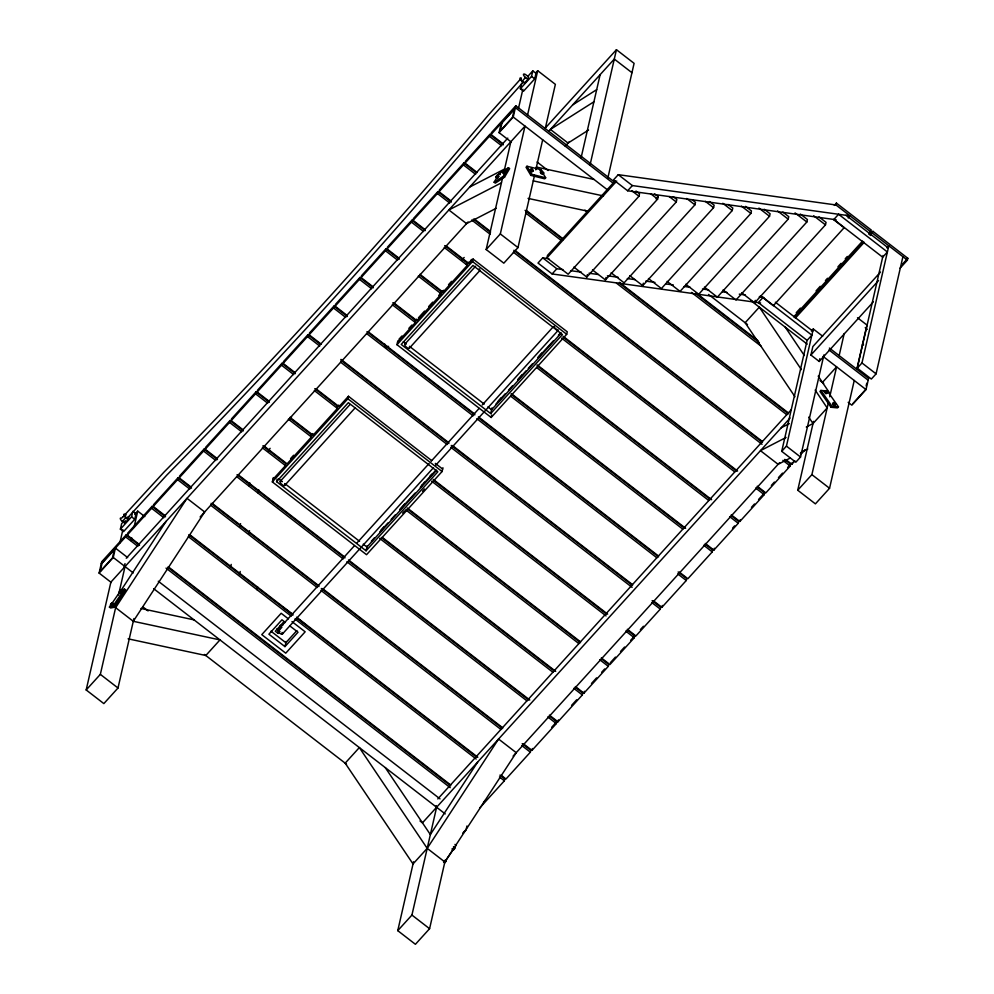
<?xml version="1.0" encoding="UTF-8"?>
<svg xmlns="http://www.w3.org/2000/svg" width="994" height="994" viewBox="0 0 994 994"><rect width="100%" height="100%" fill="white"/><g stroke="black" fill="none" stroke-linecap="round" stroke-linejoin="round"><path stroke-width="1.49" d="M279.476 629.898L280.333 625.35M111.34 582.534L99.102 573.066L101.674 561.821L126.027 534.996L139.508 545.408M99.102 573.066L113.254 557.472L115.403 548.104L127.654 557.572M120.386 529.156L131.568 516.843L132.836 511.301L136.016 513.761L134.749 519.303L123.567 531.604L120.386 529.156L121.653 523.614L123.691 521.378M133.917 618.541L118 688.01L103.848 703.603L86.18 689.96L110.868 582.161L525.006 126.139L500.317 233.938L486.165 249.531L503.821 263.174L517.986 247.581L534.524 175.354M119.852 542.935L122.896 529.678M121.728 518.185A3.032 1.143 42.2 0 0 120.311 518.744A3.032 1.143 42.2 0 0 122.374 521.428L124.722 523.242L125.294 520.744M124.722 523.242L128.214 519.402L128.785 516.905M101.239 563.697L125.604 536.872L126.027 534.996M139.483 544.55L127.232 535.083L127.654 533.219L152.02 506.393L165.489 516.793M124.088 567.611L125.008 563.598M86.18 689.96L100.344 674.367L117.205 600.761M118.522 595.008L125.033 566.568M130.984 540.599L131.655 537.655M134.016 527.342L137.731 511.127L144.801 516.594M127.232 535.083L151.585 508.257L152.02 506.393M165.464 515.936L153.213 506.468L153.648 504.604L178.001 477.779L191.482 488.191M153.213 506.468L177.578 479.655L178.001 477.779M191.444 487.321L179.193 477.865L179.628 475.989L203.994 449.164L217.462 459.576M179.193 477.865L203.559 451.04L203.994 449.164M217.438 458.706L205.186 449.251L205.609 447.375L229.974 420.549L243.344 430.887M205.186 449.251L229.539 422.425L229.974 420.549M243.331 430.029L231.167 420.636L231.602 418.76L255.955 391.934L269.337 402.272M231.167 420.636L255.533 393.81L255.955 391.934M269.312 401.414L257.16 392.021L257.583 390.145L281.948 363.319L295.317 373.657M230.533 567.437L231.217 564.418M239.865 526.683L240.56 523.664M249.196 485.917L249.892 482.898M257.16 392.021L281.513 365.196L281.948 363.319M295.293 372.8L283.141 363.406L283.563 361.53L307.929 334.717L320.18 344.172M239.504 574.482L240.2 571.463M248.835 533.728L249.531 530.709M258.179 492.962L258.862 489.943M442.939 467.752L442.069 471.529L366.537 554.702L272.344 481.928L273.338 477.58M283.141 363.406L307.506 336.581L307.929 334.717M321.373 344.259L309.122 334.792L309.556 332.928L333.909 306.102L347.391 316.502M276.593 481.668L348.347 402.657L437.832 471.79L366.065 550.8L276.593 481.668L277.164 479.158M256.825 589.641L257.508 586.622M272.915 479.456L285.477 465.627L285.899 463.751L262.801 445.908M309.122 334.792L333.487 307.966L333.909 306.102M347.366 315.645L335.115 306.189L335.537 304.313L359.903 277.488L373.272 287.813M263.994 445.995L287.092 463.838L311.457 437.012L311.892 435.136L290 418.238M283.079 624.828L283.75 621.896L275.301 631.227L278.134 633.427L278.854 630.308L276.953 628.842M335.115 306.189L359.468 279.364L359.903 277.488M373.259 286.968L361.095 277.575L361.53 275.698L385.883 248.873L399.265 259.198M289.987 417.381L313.085 435.223L337.438 408.397L337.873 406.534L314.775 388.679M285.402 622.48L281.948 619.821L268.902 634.197L284.967 646.622L286.135 641.503M272.344 481.928L347.875 398.768L348.459 396.246M361.095 277.575L385.461 250.749L385.883 248.873M399.24 258.353L387.076 248.96L387.511 247.084L411.876 220.258L425.246 230.596M387.076 248.96L411.441 222.134L411.876 220.258M425.221 229.738L413.069 220.345L413.492 218.469L437.857 191.643L451.326 202.055M445.896 245.704L468.994 263.547L473.069 259.049L567.263 331.822L566.704 334.295L491.173 417.468L396.979 344.707L397.836 340.917M413.069 220.345L437.422 193.519L437.857 191.643M451.301 201.198L439.05 191.73L439.485 189.854L463.838 163.028L476.089 172.496M397.538 342.222L415.393 322.565L415.827 320.689L392.729 302.847M366.065 550.8L367.221 545.756M439.05 191.73L463.415 164.905L463.838 163.028M477.282 172.583L465.03 163.115L465.465 161.239L489.831 134.426L503.299 144.826M393.922 302.934L417.02 320.776L441.386 293.951L441.808 292.074L419.928 275.176M419.903 274.319L443.013 292.161L443.436 290.285M465.03 163.115L489.396 136.29L489.831 134.426M503.275 143.968L491.024 134.501L491.446 132.637L515.811 105.811L615.038 182.461M443.013 292.161L467.366 265.336L467.801 263.46L444.703 245.617M468.994 263.547L471.467 259.434M511.326 142.105L499.075 132.649L501.224 123.281M396.979 344.707L472.51 261.534L473.082 259.012M499.075 132.649L513.239 117.043L515.811 105.811M527.727 76.476L532.809 70.885L535.99 73.332L534.722 78.874L523.54 91.187L520.359 88.727L521.639 83.185M486.165 249.531L502.703 177.305M503.97 171.788L510.854 141.744M518.483 108.396L522.869 89.249M527.901 79.296L528.473 76.799L526.124 74.972A3.032 1.143 42.2 0 0 523.478 74.401A3.032 1.143 42.2 0 0 525.553 77.47L527.901 79.296L524.41 83.136L522.061 81.309A3.032 1.143 42.2 0 1 519.999 78.638A3.032 1.143 42.2 0 1 521.415 78.079M520.359 88.727L531.542 76.426L532.809 70.885M527.59 114.906L537.704 70.711L555.373 84.353L545.246 128.549M535.791 169.837L542.674 139.794M490.701 413.566L562.455 334.556L472.97 265.423L401.216 344.446L490.701 413.566L491.993 407.9M491.173 417.468L491.744 414.945M635.998 191.034L639.527 193.755L638.956 196.253L568.146 274.232L546.948 257.856L547.52 255.359L615.211 180.821M445.349 859.835L429.582 928.707L415.417 944.3L397.762 930.657L413.529 861.786M581.117 157.686L600.127 74.662M435.67 808.308L436.279 805.625M397.762 930.657L411.926 915.064L436.614 807.265M590.088 164.743L616.442 49.7L634.097 63.343L607.756 178.386M573.849 267.088L586.795 277.09L587.367 274.592M466.969 825.989L466.049 830.002L463.005 833.345M592.499 269.946L605.445 279.948L606.017 277.45M480.015 807.625L504.368 780.799L504.803 778.923L499.907 775.134M501.1 775.221L505.996 779.01L530.361 752.185L530.784 750.308L522.21 743.686M586.795 277.09L657.606 199.123L658.177 196.626L654.648 193.892M523.403 743.773L531.989 750.395L532.411 748.519M629.798 275.673L642.758 285.676L643.329 283.178M531.989 750.395L556.342 723.57L556.777 721.694L549.421 716.015M605.445 279.948L676.255 201.981L676.839 199.483L673.298 196.75M549.396 715.158L557.969 721.781L558.392 719.904M557.969 721.781L582.335 694.955L582.757 693.079L575.389 687.388M611.148 272.803L624.095 282.818L694.918 204.839L695.489 202.341L691.948 199.62M575.352 686.531L583.95 693.166L584.385 691.29M583.95 693.166L608.316 666.34L608.738 664.477L601.37 658.774M642.758 285.676L713.568 207.696L714.139 205.199L709.43 201.571M601.345 657.916L609.943 664.551L634.296 637.726L634.731 635.862L627.363 630.159M648.461 278.531L661.408 288.533L732.218 210.566L732.789 208.069L728.08 204.429M667.111 281.389L680.058 291.391L750.868 213.424L751.439 210.927L745.562 206.379M627.326 629.301L635.924 635.949L660.289 609.123L660.712 607.247L652.139 600.624M653.331 600.711L661.905 607.334L662.339 605.458M685.761 284.259L698.707 294.261L769.518 216.282L770.101 213.785L764.212 209.237M661.905 607.334L686.27 580.508L686.705 578.632L678.119 572.01M741.723 292.832L754.67 302.847L755.241 300.35M704.411 287.117L717.357 297.119L788.18 219.152L788.751 216.655L782.862 212.095M679.324 572.097L687.898 578.719L712.251 551.894L712.686 550.017L705.318 544.327M705.28 543.457L713.878 550.104L714.313 548.228M723.06 289.975L736.02 299.977L806.83 222.01L807.401 219.512L800.332 214.058M713.878 550.104L738.244 523.279L738.666 521.403L731.298 515.712M731.261 514.855L739.859 521.49L740.294 519.613M754.67 302.847L825.48 224.868L826.051 222.37L818.994 216.916M739.859 521.49L764.224 494.664L764.659 492.788L757.291 487.097M870.868 231.937L835.966 204.975L836.401 203.099L871.303 230.061L868.781 234.236M823.939 354.883L800.543 457.016L795.821 462.222L781.719 451.326L807.178 340.172M781.719 451.326L786.44 446.12L813.278 328.964L822.672 336.233M873.378 301.841L819.23 361.468L810.918 355.044L812.856 346.571L880.547 272.033M757.254 486.24L765.852 492.875L790.205 466.049L790.64 464.186L784.514 459.452M785.707 459.539L791.833 464.26L792.268 462.396M819.23 361.468L819.876 358.635M854.244 380.491L829.555 488.278L815.403 503.871L797.735 490.228L813.514 421.369M797.735 490.228L811.899 474.635L828.437 402.408M829.729 396.792L836.588 366.848L822.423 382.442M839.16 355.603L844.217 333.499M870.409 235.479L872.918 231.316L907.82 258.278L907.385 260.142L900.092 268.181M856.828 369.246L866.942 325.05L857.524 317.769M902.912 256.688L876.074 373.856L871.353 379.049L857.25 368.153L883.057 255.495M857.25 368.153L861.972 362.959L888.81 245.791L886.921 247.866M866.147 385.933L866.768 383.237M848.18 402.334L851.858 405.179L866.022 389.586L868.594 378.341L829.394 348.062M110.334 604.924L111.8 602.786L113.415 603.606C112.123 607.359 109.042 604.986 112.247 602.699M111.514 605.831L113.415 603.606M119.23 591.939L120.696 589.802L122.324 590.622C121.02 594.387 117.938 592.002 121.144 589.715M120.411 592.859L122.324 590.622M445.672 861.699C447.039 858.356 442.392 865.501 445.672 861.699L444.504 860.792L443.548 861.91L444.716 862.817M453.177 849.92C455.824 844.651 454.668 851.833 451.997 849.013M495.77 177.205L497.385 175.093L498.789 176.211L498.093 177.379L497.174 178.336L495.77 177.205L497.385 175.093M494.117 182.213L499.187 173.677L508.456 167.7L509.636 168.607L504.567 177.143L495.298 183.12L494.117 182.213L503.399 176.236L508.456 167.7M502.728 172.732L504.331 170.608L505.735 171.738L505.051 172.894L504.132 173.851L502.728 172.732L504.331 170.608M121.318 589.976L166.197 521.241M133.283 621.3L204.665 511.985L186.996 498.329L115.627 607.657L133.283 621.3L219.972 639.912L205.808 655.506L128.089 638.819M477.766 761.938L430.352 834.562L385.274 767.616M268.392 450.829L270.107 448.319M289.85 419.431L291.565 416.921M109.427 607.086L121.293 589.79L124.548 589.156L125.729 590.063L113.863 607.371L110.607 607.993L109.427 607.086L112.682 606.464L124.548 589.156M444.268 862.618L456.134 845.322L454.966 844.403M123.815 515.911L164.022 472.088C277.015 357.591 384.641 237.864 488.439 114.993L520.694 78.899M122.374 521.428L125.853 517.576A3.032 1.143 42.2 0 1 123.765 514.693A3.032 1.143 42.2 0 1 125.816 514.656M522.061 81.309L525.553 77.47M126.785 518.719L166.88 475.008C279.96 360.437 387.66 240.635 491.521 117.677L523.664 81.707M134.699 514.47L137.731 511.127M535.679 72.935L537.704 70.711M491.024 134.501L515.389 107.687L613.373 183.381M126.238 558.243L507.785 138.116M545.569 127.741L616.442 49.7M548.638 131.37L614.292 59.068L631.96 72.711M200.129 516.967L468.05 221.96M526.994 166.234L526.05 167.265L530.846 175.379L544.724 178.821L545.669 177.789L540.86 169.676L526.994 166.234L531.79 174.335L545.669 177.789M530.026 169.974L531.504 168.595L533.343 170.471L532.399 171.502L530.026 169.974L531.753 170.409M530.684 171.08L531.504 168.595M531.877 171.85L533.343 170.471M530.846 175.379L531.79 174.335M539.916 170.72L540.86 169.676M540.438 172.558L541.916 171.179L543.097 171.95L543.755 173.055L542.811 174.099L540.438 172.558L541.916 171.179M462.073 259.782L464.161 257.483M565.251 146.155L569.425 141.57M541.096 173.664L542.041 172.633L541.382 171.527M542.277 174.435L543.755 173.055M310.749 435.881L312.812 433.595M336.618 407.391L338.681 405.117M414.684 321.435L416.759 319.149M440.553 292.944L442.616 290.67M466.422 264.466L468.485 262.192M290.571 458.619L293.615 455.264M398.967 339.265L401.936 335.984M408.882 328.331L411.864 325.063M418.462 317.782L424.562 311.072M428.613 306.612L432.676 302.139M438.764 295.429L441.808 292.074M448.518 284.706L451.562 281.352M280.246 481.332L349.925 404.62M404.881 344.11L475.592 266.243M284.644 485.494L355.367 407.627M409.279 348.26L479.99 270.393M548.85 258.701L542.724 257.844L538.002 263.05L552.105 273.946L760.621 302.959M835.966 204.975L618.256 174.671L613.534 179.877L627.636 190.773L836.153 219.786M546.948 257.856L616.727 181.032M552.105 273.946L556.826 268.74L562.952 269.598M627.636 190.773L632.358 185.567L850.081 215.872L848.193 217.947M656.102 198.912L658.177 196.626M277.935 629.947L354.038 546.153M357.169 542.699L429.097 463.502M431.185 461.204L479.133 408.397M482.264 404.956L553.161 326.902M280.296 629.003L281.923 627.202M278.134 633.427L280.01 631.364M282.333 634.11L433.496 467.665M435.583 465.366L557.559 331.052M380.888 530.249L384.007 526.82M399.6 509.636L404.806 503.908M421.444 485.594L424.562 482.152M429.768 476.424L431.843 474.138M498.242 401.029L501.361 397.6M517.998 379.273L522.161 374.701M537.754 357.517L541.916 352.945M371.383 541.183L374.502 537.742M379.708 532.026L388.02 522.856M391.139 519.427L395.301 514.842M400.507 509.114L415.057 493.086M420.263 487.358L422.338 485.072M424.426 482.786L435.857 470.187M496.018 403.949L505.374 393.636M508.493 390.207L512.655 385.622M517.849 379.907L526.174 370.737M528.249 368.451L532.411 363.866M538.649 356.995L553.211 340.967M558.417 335.239L560.492 332.953M436.614 470.286L366.935 547.011L363.257 544.165M561.25 333.052L491.57 409.776L487.892 406.931M402.607 513.128L404.633 510.904M422.5 491.222L424.525 488.986M296.908 630.556L285.862 642.72L270.94 631.19M284.967 646.622L298.026 632.246L289.987 626.034M834.314 205.398L836.401 203.099M796.256 312.688L800.431 308.103M816.062 290.882L820.224 286.297M825.442 280.557L827.53 278.258M837.942 266.79L841.073 263.348M845.248 258.751L847.323 256.452M793.746 316.862L862.531 241.12M794.753 317.384L863.537 241.641M869.787 234.758L872.918 231.316M795.362 318.117L864.146 242.374M811.39 331.039L813.278 328.964M810.918 355.044L878.609 280.519M902.602 264.006L907.82 258.278M437.807 798.94L791.212 409.801M790.106 418.027L422.45 822.858L420.027 820.994M820.907 390.418L819.963 391.45L831.009 407.254L837.52 407.888L838.464 406.844L827.418 391.052L820.907 390.418L831.953 406.211L838.464 406.844M824.337 391.586L826.176 390.63L827.542 392.593L825.703 393.537L824.337 391.586L825.231 391.673M824.585 392.518L825.281 390.543M826.474 392.083L827.418 391.052M825.703 393.537L827.294 391.648M806.271 427.01L813.017 423.531L827.182 407.938L815.155 390.07M832.624 403.44L834.451 402.483L835.817 404.434L833.991 405.39L832.624 403.44L833.506 403.527M513.115 756.111L779.619 462.657M832.86 404.372L834.451 402.483M831.009 407.254L831.953 406.211M833.991 405.39L835.581 403.502M483.482 802.394L485.519 800.158M551.695 727.285L556.777 721.694M571.587 705.38L576.669 699.788M591.492 683.474L596.562 677.883M601.643 672.292L604.687 668.937M610.366 662.687L615.448 657.096M620.517 651.505L624.58 647.032M630.668 640.322L634.731 635.862M640.409 629.6L643.453 626.245M732.578 528.112L734.616 525.876M751.464 507.325L754.508 503.97M758.559 499.497L764.659 492.788M771.356 485.42L774.401 482.065M778.464 477.592L782.514 473.119M787.596 467.528L790.64 464.186M800.381 453.45L802.419 451.214M791.833 464.26L794.877 460.918M800.965 454.208L805.028 449.735M463.192 832.674L465.242 830.425M852.951 403.514L865.215 389.996M572.668 104.904L596.698 89.634M593.927 101.773L550.403 129.419L568.059 143.061L588.547 130.052M469.69 187.058L504.604 169.03M501.436 182.834L448.878 209.97L466.546 223.613L496.192 208.305M781.259 427.755L789.323 423.606M786.068 437.447L760.46 450.667L778.116 464.31L790.242 458.048M801.027 452.481L807.762 449.002M383.895 344.346L384.939 344.62M827.542 392.593L825.529 391.474M835.817 404.434L833.568 402.396M570.618 270.666L581.353 272.157M589.02 273.226L598.226 274.506M607.421 275.785L618.156 277.276M627.351 278.556L635.017 279.625M645.752 281.116L654.947 282.395M665.682 283.899L673.348 284.955M684.083 286.458L690.221 287.303M702.485 289.018L708.61 289.863M722.414 291.789L727.012 292.435M739.275 294.137L745.413 294.994M759.217 296.908L763.814 297.554M536.425 167.079L594.002 179.442M533.256 180.871L603.507 195.955M528.062 198.402L587.852 211.225M140.986 608.477L194.029 619.871M387.287 347.353L387.983 347.316L387.449 346.434M542.041 172.633L543.221 173.391M531.628 170.036L532.821 170.806M872.496 233.192L907.385 260.142M846.056 215.313L888.313 247.953M833.531 219.55L844.13 227.725L773.32 305.705L760.373 295.703M813.701 215.773L825.48 224.868M795.051 212.915L806.83 222.01M777.581 210.964L788.18 219.152M758.931 208.094L769.518 216.282M741.449 206.143L750.868 213.424M722.8 203.285L732.218 210.566M705.33 201.335L713.568 207.696M865.227 327.685L867.34 329.312M531.542 76.426L534.722 78.874M686.668 198.477L694.918 204.839M669.198 196.526L676.255 201.981M650.548 193.656L657.606 199.123M618.256 174.671L632.358 185.567M861.972 362.959L876.074 373.856M631.898 190.798L638.956 196.253M775.357 302.213L812.781 331.126M828.971 349.938L868.172 380.217M513.239 117.043L608.154 190.376M750.88 300.635L807.227 344.16M823.144 356.461L866.022 389.586M537.046 161.985L548.067 170.496M708.536 294.46L747.513 324.566M820.013 380.578L823.691 383.411M696.806 293.478L758.062 340.793M695.614 293.404L759.317 342.607M489.396 136.29L501.647 145.758M584.944 210.107L587.392 211.995M691.513 292.435L761.329 346.372M503.411 171.564L505.051 172.894M503.399 176.236L504.567 177.143M499.187 173.677L500.367 174.584M496.913 176.472L498.093 177.379M526.286 210.43L563.026 238.821M619.374 282.358L788.416 412.945M525.093 210.343L563.064 239.678M619.411 283.215L788.453 413.802M463.415 164.905L475.666 174.372M525.888 213.163L561.411 240.61M616.529 283.191L786.801 414.734M542.724 257.844L556.826 268.74M786.44 446.12L800.543 457.016M500.317 233.938L517.986 247.581M811.899 474.635L829.555 488.278M474.573 219.177L490.502 231.478M515.004 250.401L762.435 441.56M473.38 219.09L490.527 232.335M513.799 250.314L762.473 442.417M437.422 193.519L449.673 202.987M471.728 220.022L490.104 234.211M513.376 252.19L762.038 444.293M782.862 460.371L790.205 466.049M472.51 261.534L566.704 334.295M563.188 336.32L737.598 471.057M563.213 337.177L736.405 470.97M411.441 222.134L423.606 231.527M444.268 247.494L467.366 265.336M561.56 338.109L734.752 471.889M755.626 488.029L764.224 494.664M537.195 364.922L711.617 499.671M537.232 365.792L710.424 499.584M385.461 250.749L397.612 260.142M418.288 276.108L441.386 293.951M536.81 367.668L708.759 500.504M729.646 516.631L738.244 523.279M511.214 393.537L685.624 528.286M511.251 394.407L684.431 528.199M359.468 279.364L371.632 288.757M392.295 304.723L415.393 322.565M510.817 396.283L682.779 529.119M703.653 545.246L712.251 551.894M403.315 341.601L405.763 343.489M409.441 346.334L484.215 404.098M368.178 331.735L474.759 414.063M478.425 416.896L658.5 556.006M366.985 331.648L474.784 414.92M478.462 417.766L658.525 556.864M333.487 307.966L345.738 317.434M366.562 333.524L473.132 415.852M476.809 418.685L656.872 557.796M677.697 573.886L686.27 580.508M340.979 359.406L448.766 442.678M452.444 445.511L632.507 584.621M341.004 360.263L448.803 443.535M451.251 445.424L632.544 585.478M307.506 336.581L319.745 346.049M340.569 362.139L447.138 444.467M450.816 447.3L632.109 587.355M651.716 602.488L660.289 609.123M431.632 460.545L348.447 396.283L339.066 406.608L315.968 388.766M435.297 463.378L442.641 469.056M347.875 398.768L442.069 471.529M433.26 479.381L607.669 614.118M433.297 480.239L606.477 614.031M281.513 365.196L293.677 374.589M314.34 390.555L337.438 408.397M431.632 481.171L606.054 615.907M625.698 631.091L634.296 637.726M407.279 507.996L580.459 641.789M407.304 508.853L580.496 642.646M255.533 393.81L267.684 403.204M288.359 419.17L311.457 437.012M405.651 509.785L578.831 643.565M599.717 659.705L608.316 666.34M382.516 537.555L555.708 671.348M381.323 537.468L554.503 671.261M229.539 422.425L241.704 431.818M262.366 447.785L285.477 465.627M379.658 538.388L552.85 672.18M573.737 688.32L582.335 694.955M278.68 478.835L282.358 481.668M284.806 483.569L359.579 541.332M238.262 474.797L344.831 557.125M348.496 559.97L529.79 700.012M237.057 474.71L344.856 557.982M348.534 560.827L528.597 699.938M203.559 451.04L215.81 460.495M236.634 476.586L343.203 558.914M346.881 561.759L526.944 700.857M547.769 716.947L556.342 723.57M212.269 503.411L318.838 585.739M322.516 588.572L502.579 727.683M211.076 503.324L318.875 586.597M321.323 588.498L502.616 728.54M177.578 479.655L189.829 489.11M210.653 505.2L317.223 587.529M320.888 590.361L500.964 729.472M521.788 745.562L530.361 752.185M189.966 534.859L292.857 614.354M296.535 617.187L477.828 757.242M282.631 606.887L292.224 614.292M297.02 618.007L306.612 625.412M188.761 534.772L292.882 615.211M296.56 618.057L476.623 757.155M151.585 508.257L163.836 517.725M188.338 536.648L291.23 616.143M294.907 618.976L476.201 759.031M499.473 777.01L504.368 780.799M288.359 618.84L281.165 613.273L261.77 634.644L285.75 653.17L305.158 631.799L291.963 621.61M131.568 516.843L134.749 519.303M125.853 517.576L128.214 519.402M168.881 567.263L450.617 784.912M167.675 567.176L450.642 785.769M125.604 536.872L137.855 546.34M166.023 568.108L450.22 787.646M158.282 581.229L440.019 798.878M113.254 557.472L133.271 572.929M153.685 588.697L445.225 813.924M453.91 846.789L455.09 847.696M120.696 589.802L121.877 590.709M143.198 607.135L148.094 610.925M204.441 654.45L346.533 764.224M453.463 846.876L454.643 847.783M120.634 590.747L121.815 591.654M453.401 847.82L454.581 848.727M119.678 591.865L120.858 592.772M452.444 848.926L453.624 849.845M111.8 602.786L112.981 603.693M111.726 603.718L112.906 604.638M110.843 603.892L112.024 604.799M110.769 604.837L111.949 605.744M112.682 606.464L113.863 607.371M100.344 674.367L118 688.01M411.926 915.064L429.582 928.707M505.735 171.738L504.132 173.851M498.789 176.211L497.174 178.336M785.26 327.188L804.332 355.517M818.199 376.117L830.338 394.133M801.4 369.656L759.317 307.146L745.152 322.739L794.976 396.73M808.718 417.145L813.017 423.531M542.152 172.993L542.811 174.099M834.637 404.546L834.873 405.477M826.349 392.692L826.598 393.624M281.998 632.433A3.032 1.143 42.2 0 1 281.6 634.197A3.032 1.143 42.2 0 1 278.27 631.625A3.032 1.143 42.2 0 1 278.668 629.861M558.293 330.033A3.032 1.143 42.2 0 1 556.727 329.511M556.106 329.076A3.032 1.143 42.2 0 1 555.509 328.567M554.975 327.995A3.032 1.143 42.2 0 1 554.528 327.424M554.217 326.877A3.032 1.143 42.2 0 1 554.043 326.392M409.429 347.614A3.032 1.143 42.2 0 1 407.615 347.987A3.032 1.143 42.2 0 1 404.819 345.067A3.032 1.143 42.2 0 1 406.148 344.197M479.767 269.163A3.032 1.143 42.2 0 1 479.17 268.852M127.828 517.079A2.299 0.87 42.2 0 1 126.735 517.799A2.299 0.87 42.2 0 1 124.424 515.389A2.299 0.87 42.2 0 1 125.915 515.078M122.51 517.352A2.299 0.87 42.2 0 1 122.846 516.768M284.632 484.364A3.032 1.143 42.2 0 1 283.377 485.407A3.032 1.143 42.2 0 1 280.258 482.463A3.032 1.143 42.2 0 1 281.513 481.431M122.697 517.464A2.05 0.77 42.2 0 1 122.796 517.029M863.575 344.955A3.032 1.143 42.2 0 1 862.357 344.21M523.478 81.732A2.299 0.87 42.2 0 1 520.595 78.998M388.604 346.31A2.038 1.839 12.9 0 1 385.138 346.645M384.864 346.223A2.038 1.839 12.9 0 1 385.1 344.384M102.047 563.287L100.183 571.401L112.459 557.882L114.322 549.769L102.047 563.287M502.02 122.858L500.156 130.984L512.432 117.466L514.296 109.34L502.02 122.858M498.578 739.039L427.196 848.354L413.032 863.948L345.179 763.168L359.331 747.575L427.196 848.354L444.865 861.997L516.234 752.682L498.578 739.039M763.032 297.442L758.323 302.636L807.128 340.358L811.849 335.152L763.032 297.442M838.576 214.269L833.854 219.475L882.672 257.185L887.394 251.979L838.576 214.269"/></g></svg>
